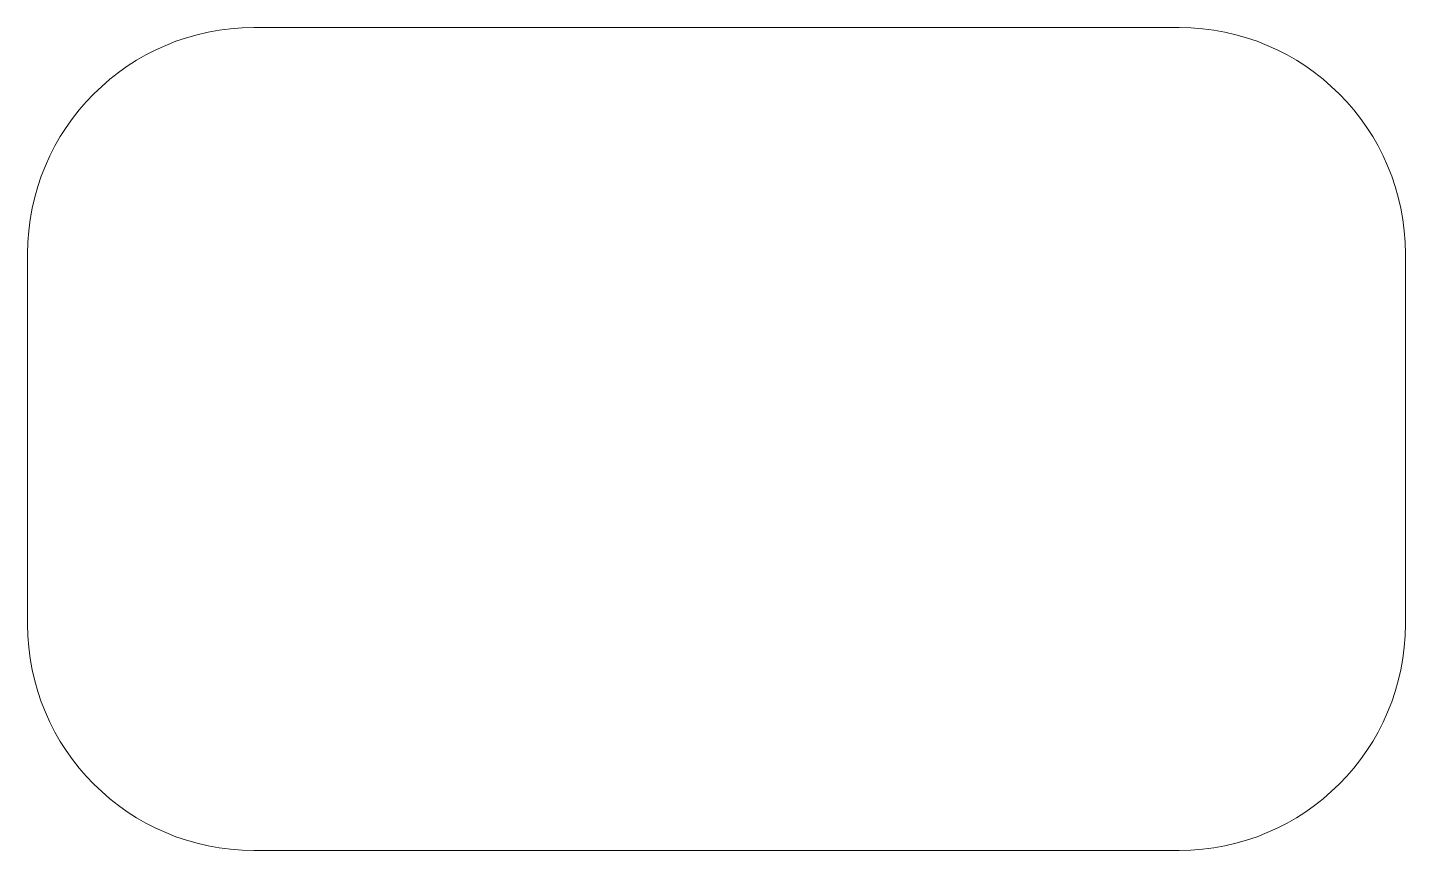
# Model space of a CAD drawing. Header units: millimetres. Extents: x 0 to 335, y 0 to 200.
import ezdxf

# ---------------------------------------------------------------- set-up
doc = ezdxf.new("R2010")
doc.units = ezdxf.units.MM

msp = doc.modelspace()

# ---------------------------------------------------------------- linework, layer by layer
at = {"color": 7, "linetype": 'Continuous', "lineweight": 15}
for p, q in [((280, 200), (55, 200)), ((0, 145), (0, 55)), ((335, 55), (335, 145)), ((55, 0), (280, 0))]:
    msp.add_line(p, q, dxfattribs=at)
for centre, start, end in [((55, 145), 90, 180), ((280, 145), 0, 90), ((55, 55), 180, 270), ((280, 55), 270, 0)]:
    msp.add_arc(centre, 55, start, end, dxfattribs=at)

doc.saveas('drawing.dxf')
